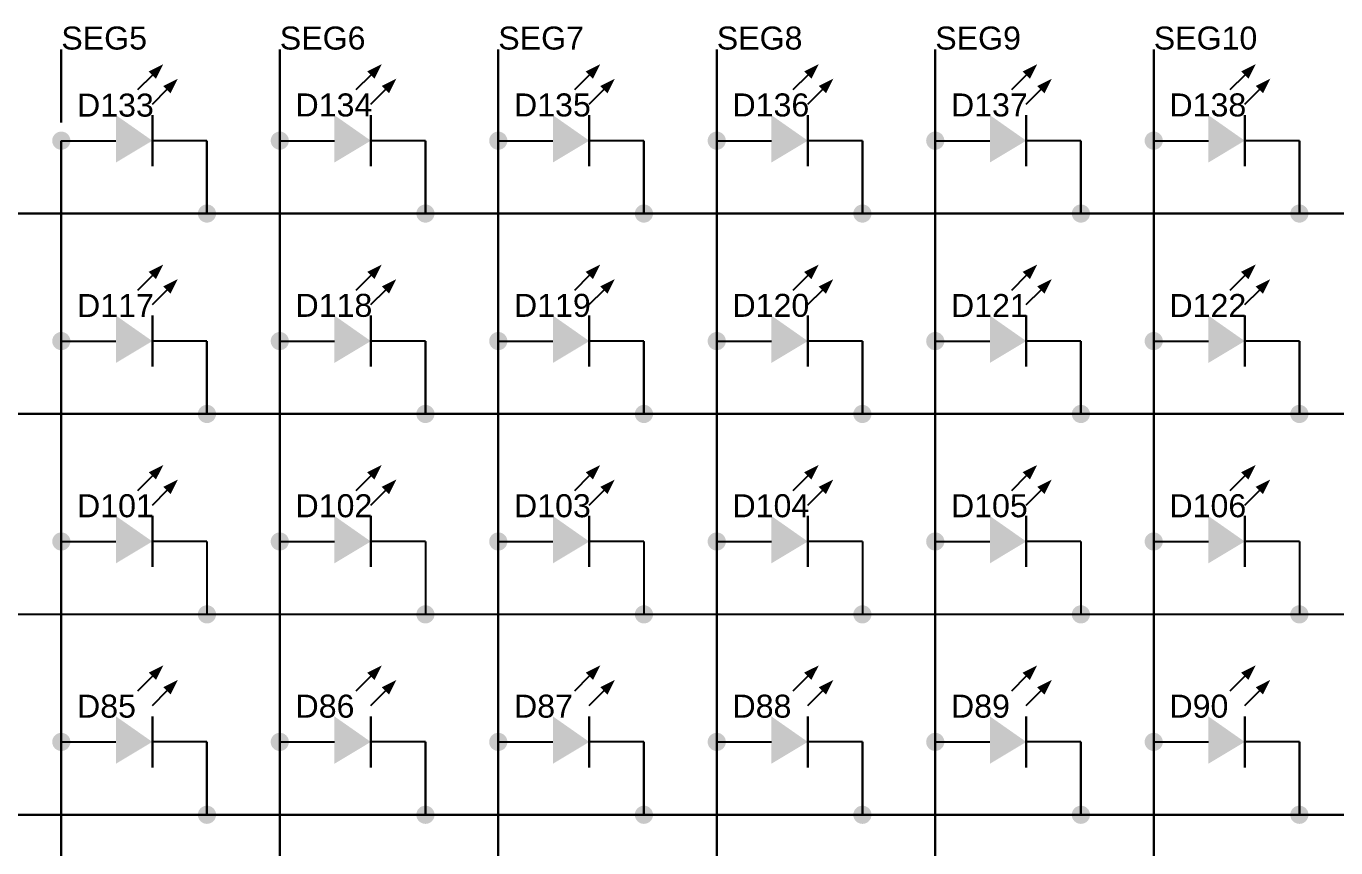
# Model space of a CAD drawing. Header units: millimetres. Extents: x -366 to 289, y -244 to 75.
# Drawn here: x 163.55 to 212.18, y -82.78 to -52.29 of the extents above; entities that cross this region are included whole.
import ezdxf

# ---------------------------------------------------------------- set-up
doc = ezdxf.new("R2010")
doc.units = ezdxf.units.MM
doc.header["$MEASUREMENT"] = 0
doc.layers.add('PDF2_几何图形', color=5, linetype='Continuous')
doc.layers.add('PDF2_实体填充', color=5, linetype='Continuous')
doc.layers.add('PDF2_文字', color=7, linetype='Continuous', true_color=0x000080)
doc.styles.add('PDF Arial', font='arial.ttf')

msp = doc.modelspace()

# ---------------------------------------------------------------- hatches: boundary and pattern name
at = {"layer": 'PDF2_实体填充', "transparency": 33554559}
for points in [[(165.194, -56.539, 0.412503), (164.856, -56.201), (164.856, -56.201, 0.412502), (164.518, -56.539), (164.518, -56.539, 0.412499), (164.856, -56.877), (164.856, -56.877, 0.4125)], [(173.306, -56.539, 0.412501), (172.968, -56.201), (172.968, -56.201, 0.412498), (172.63, -56.539), (172.63, -56.539, 0.412495), (172.968, -56.877), (172.968, -56.877, 0.412499)], [(181.418, -56.539, 0.412504), (181.08, -56.201), (181.08, -56.201, 0.412502), (180.742, -56.539), (180.742, -56.539, 0.412499), (181.08, -56.877), (181.08, -56.877, 0.412502)], [(189.53, -56.539, 0.412501), (189.192, -56.201), (189.192, -56.201, 0.412501), (188.854, -56.539), (188.854, -56.539, 0.412499), (189.192, -56.877), (189.192, -56.877, 0.412499)], [(197.642, -56.539, 0.412501), (197.304, -56.201), (197.304, -56.201, 0.412504), (196.966, -56.539), (196.966, -56.539, 0.412502), (197.304, -56.877), (197.304, -56.877, 0.412499)], [(205.754, -56.539, 0.412504), (205.416, -56.201), (205.416, -56.201, 0.412502), (205.078, -56.539), (205.078, -56.539, 0.412499), (205.416, -56.877), (205.416, -56.877, 0.412502)], [(170.602, -59.243, 0.412501), (170.264, -58.905), (170.264, -58.905, 0.412504), (169.926, -59.243), (169.926, -59.243, 0.412502), (170.264, -59.581), (170.264, -59.581, 0.412499)], [(178.714, -59.243, 0.412504), (178.376, -58.905), (178.376, -58.905, 0.412502), (178.038, -59.243), (178.038, -59.243, 0.412499), (178.376, -59.581), (178.376, -59.581, 0.412502)], [(186.826, -59.243, 0.412501), (186.488, -58.905), (186.488, -58.905, 0.412498), (186.15, -59.243), (186.15, -59.243, 0.412495), (186.488, -59.581), (186.488, -59.581, 0.412499)], [(194.938, -59.243, 0.412504), (194.6, -58.905), (194.6, -58.905, 0.412502), (194.262, -59.243), (194.262, -59.243, 0.412499), (194.6, -59.581), (194.6, -59.581, 0.412502)], [(203.05, -59.243, 0.412501), (202.712, -58.905), (202.712, -58.905, 0.412501), (202.374, -59.243), (202.374, -59.243, 0.412499), (202.712, -59.581), (202.712, -59.581, 0.412499)], [(211.162, -59.243, 0.412501), (210.824, -58.905), (210.824, -58.905, 0.412504), (210.486, -59.243), (210.486, -59.243, 0.412502), (210.824, -59.581), (210.824, -59.581, 0.412499)], [(165.194, -63.975, 0.412503), (164.856, -63.637), (164.856, -63.637, 0.412502), (164.518, -63.975), (164.518, -63.975, 0.412499), (164.856, -64.313), (164.856, -64.313, 0.4125)], [(173.306, -63.975, 0.412501), (172.968, -63.637), (172.968, -63.637, 0.412498), (172.63, -63.975), (172.63, -63.975, 0.412495), (172.968, -64.313), (172.968, -64.313, 0.412499)], [(181.418, -63.975, 0.412504), (181.08, -63.637), (181.08, -63.637, 0.412502), (180.742, -63.975), (180.742, -63.975, 0.412499), (181.08, -64.313), (181.08, -64.313, 0.412502)], [(189.53, -63.975, 0.412501), (189.192, -63.637), (189.192, -63.637, 0.412501), (188.854, -63.975), (188.854, -63.975, 0.412499), (189.192, -64.313), (189.192, -64.313, 0.412499)], [(197.642, -63.975, 0.412501), (197.304, -63.637), (197.304, -63.637, 0.412504), (196.966, -63.975), (196.966, -63.975, 0.412502), (197.304, -64.313), (197.304, -64.313, 0.412499)], [(205.754, -63.975, 0.412504), (205.416, -63.637), (205.416, -63.637, 0.412502), (205.078, -63.975), (205.078, -63.975, 0.412499), (205.416, -64.313), (205.416, -64.313, 0.412502)], [(170.602, -66.679, 0.412501), (170.264, -66.341), (170.264, -66.341, 0.412504), (169.926, -66.679), (169.926, -66.679, 0.412502), (170.264, -67.017), (170.264, -67.017, 0.412499)], [(178.714, -66.679, 0.412504), (178.376, -66.341), (178.376, -66.341, 0.412502), (178.038, -66.679), (178.038, -66.679, 0.412499), (178.376, -67.017), (178.376, -67.017, 0.412502)], [(186.826, -66.679, 0.412501), (186.488, -66.341), (186.488, -66.341, 0.412498), (186.15, -66.679), (186.15, -66.679, 0.412495), (186.488, -67.017), (186.488, -67.017, 0.412499)], [(194.938, -66.679, 0.412504), (194.6, -66.341), (194.6, -66.341, 0.412502), (194.262, -66.679), (194.262, -66.679, 0.412499), (194.6, -67.017), (194.6, -67.017, 0.412502)], [(203.05, -66.679, 0.412501), (202.712, -66.341), (202.712, -66.341, 0.412501), (202.374, -66.679), (202.374, -66.679, 0.412499), (202.712, -67.017), (202.712, -67.017, 0.412499)], [(211.162, -66.679, 0.412501), (210.824, -66.341), (210.824, -66.341, 0.412504), (210.486, -66.679), (210.486, -66.679, 0.412502), (210.824, -67.017), (210.824, -67.017, 0.412499)], [(165.194, -71.411, 0.4125), (164.856, -71.073), (164.856, -71.073, 0.412499), (164.518, -71.411), (164.518, -71.411, 0.412502), (164.856, -71.749), (164.856, -71.749, 0.412503)], [(173.306, -71.411, 0.412499), (172.968, -71.073), (172.968, -71.073, 0.412495), (172.63, -71.411), (172.63, -71.411, 0.412498), (172.968, -71.749), (172.968, -71.749, 0.412502)], [(181.418, -71.411, 0.412501), (181.08, -71.073), (181.08, -71.073, 0.412499), (180.742, -71.411), (180.742, -71.411, 0.412502), (181.08, -71.749), (181.08, -71.749, 0.412504)], [(189.53, -71.411, 0.412499), (189.192, -71.073), (189.192, -71.073, 0.412499), (188.854, -71.411), (188.854, -71.411, 0.412502), (189.192, -71.749), (189.192, -71.749, 0.412502)], [(197.642, -71.411, 0.412499), (197.304, -71.073), (197.304, -71.073, 0.412502), (196.966, -71.411), (196.966, -71.411, 0.412505), (197.304, -71.749), (197.304, -71.749, 0.412502)], [(205.754, -71.411, 0.412501), (205.416, -71.073), (205.416, -71.073, 0.412499), (205.078, -71.411), (205.078, -71.411, 0.412502), (205.416, -71.749), (205.416, -71.749, 0.412504)], [(170.602, -74.115, 0.412501), (170.264, -73.777), (170.264, -73.777, 0.412504), (169.926, -74.115), (169.926, -74.115, 0.412502), (170.264, -74.453), (170.264, -74.453, 0.412499)], [(178.714, -74.115, 0.412504), (178.376, -73.777), (178.376, -73.777, 0.412502), (178.038, -74.115), (178.038, -74.115, 0.412499), (178.376, -74.453), (178.376, -74.453, 0.412502)], [(186.826, -74.115, 0.412501), (186.488, -73.777), (186.488, -73.777, 0.412498), (186.15, -74.115), (186.15, -74.115, 0.412495), (186.488, -74.453), (186.488, -74.453, 0.412499)], [(194.938, -74.115, 0.412504), (194.6, -73.777), (194.6, -73.777, 0.412502), (194.262, -74.115), (194.262, -74.115, 0.412499), (194.6, -74.453), (194.6, -74.453, 0.412502)], [(203.05, -74.115, 0.412501), (202.712, -73.777), (202.712, -73.777, 0.412501), (202.374, -74.115), (202.374, -74.115, 0.412499), (202.712, -74.453), (202.712, -74.453, 0.412499)], [(211.162, -74.115, 0.412501), (210.824, -73.777), (210.824, -73.777, 0.412504), (210.486, -74.115), (210.486, -74.115, 0.412502), (210.824, -74.453), (210.824, -74.453, 0.412499)], [(165.194, -78.847, 0.4125), (164.856, -78.509), (164.856, -78.509, 0.412499), (164.518, -78.847), (164.518, -78.847, 0.412495), (164.856, -79.185), (164.856, -79.185, 0.412497)], [(173.306, -78.847, 0.412499), (172.968, -78.509), (172.968, -78.509, 0.412495), (172.63, -78.847), (172.63, -78.847, 0.412492), (172.968, -79.185), (172.968, -79.185, 0.412495)], [(181.418, -78.847, 0.412501), (181.08, -78.509), (181.08, -78.509, 0.412499), (180.742, -78.847), (180.742, -78.847, 0.412495), (181.08, -79.185), (181.08, -79.185, 0.412498)], [(189.53, -78.847, 0.412499), (189.192, -78.509), (189.192, -78.509, 0.412499), (188.854, -78.847), (188.854, -78.847, 0.412495), (189.192, -79.185), (189.192, -79.185, 0.412495)], [(197.642, -78.847, 0.412499), (197.304, -78.509), (197.304, -78.509, 0.412502), (196.966, -78.847), (196.966, -78.847, 0.412498), (197.304, -79.185), (197.304, -79.185, 0.412495)], [(205.754, -78.847, 0.412501), (205.416, -78.509), (205.416, -78.509, 0.412499), (205.078, -78.847), (205.078, -78.847, 0.412495), (205.416, -79.185), (205.416, -79.185, 0.412498)], [(170.602, -81.551, 0.412499), (170.264, -81.213), (170.264, -81.213, 0.412502), (169.926, -81.551), (169.926, -81.551, 0.412505), (170.264, -81.889), (170.264, -81.889, 0.412502)], [(178.714, -81.551, 0.412501), (178.376, -81.213), (178.376, -81.213, 0.412499), (178.038, -81.551), (178.038, -81.551, 0.412502), (178.376, -81.889), (178.376, -81.889, 0.412504)], [(186.826, -81.551, 0.412499), (186.488, -81.213), (186.488, -81.213, 0.412495), (186.15, -81.551), (186.15, -81.551, 0.412498), (186.488, -81.889), (186.488, -81.889, 0.412502)], [(194.938, -81.551, 0.412501), (194.6, -81.213), (194.6, -81.213, 0.412499), (194.262, -81.551), (194.262, -81.551, 0.412502), (194.6, -81.889), (194.6, -81.889, 0.412504)], [(203.05, -81.551, 0.412499), (202.712, -81.213), (202.712, -81.213, 0.412499), (202.374, -81.551), (202.374, -81.551, 0.412502), (202.712, -81.889), (202.712, -81.889, 0.412502)], [(211.162, -81.551, 0.412499), (210.824, -81.213), (210.824, -81.213, 0.412502), (210.486, -81.551), (210.486, -81.551, 0.412505), (210.824, -81.889), (210.824, -81.889, 0.412502)]]:
    msp.add_hatch(color=2, dxfattribs=at).paths.add_polyline_path(points)

# ---------------------------------------------------------------- linework, layer by layer
at = {"color": 2, "ltscale": 3.630261}
msp.add_line((227.048, -74.115), (210.824, -74.115), dxfattribs=at)
at = {"layer": 'PDF2_几何图形', "color": 2, "lineweight": 25}
for p, q in [((164.856, -55.863), (164.856, -53.159)), ((164.856, -53.159), (164.856, -55.863)), ((172.968, -56.539), (172.968, -53.159)), ((172.968, -53.159), (172.968, -56.539)), ((181.08, -56.539), (181.08, -53.159)), ((181.08, -53.159), (181.08, -56.539)), ((189.192, -56.539), (189.192, -53.159)), ((189.192, -53.159), (189.192, -56.539)), ((197.304, -56.539), (197.304, -53.159)), ((197.304, -53.159), (197.304, -56.539)), ((205.416, -56.539), (205.416, -53.159)), ((205.416, -53.159), (205.416, -56.539)), ((167.695, -54.646), (168.236, -54.105)), ((168.236, -54.105), (167.695, -54.646)), ((175.807, -54.646), (176.348, -54.105)), ((176.348, -54.105), (175.807, -54.646)), ((183.919, -54.646), (184.46, -54.105)), ((184.46, -54.105), (183.919, -54.646)), ((192.031, -54.646), (192.572, -54.105)), ((192.572, -54.105), (192.031, -54.646)), ((200.143, -54.646), (200.684, -54.105)), ((200.684, -54.105), (200.143, -54.646)), ((208.255, -54.646), (208.796, -54.105)), ((208.796, -54.105), (208.255, -54.646)), ((168.236, -55.187), (168.777, -54.646)), ((168.777, -54.646), (168.236, -55.187)), ((176.348, -55.187), (176.889, -54.646)), ((176.889, -54.646), (176.348, -55.187)), ((184.46, -55.187), (185.001, -54.646)), ((185.001, -54.646), (184.46, -55.187)), ((192.572, -55.187), (193.113, -54.646)), ((193.113, -54.646), (192.572, -55.187)), ((200.684, -55.187), (201.225, -54.646)), ((201.225, -54.646), (200.684, -55.187)), ((208.796, -55.187), (209.337, -54.646)), ((209.337, -54.646), (208.796, -55.187)), ((168.236, -57.485), (168.236, -55.592)), ((168.236, -55.592), (168.236, -57.485)), ((176.348, -57.485), (176.348, -55.592)), ((176.348, -55.592), (176.348, -57.485)), ((184.46, -57.485), (184.46, -55.592)), ((184.46, -55.592), (184.46, -57.485)), ((192.572, -57.485), (192.572, -55.592)), ((192.572, -55.592), (192.572, -57.485)), ((200.684, -57.485), (200.684, -55.592)), ((200.684, -55.592), (200.684, -57.485)), ((208.796, -57.485), (208.796, -55.592)), ((208.796, -55.592), (208.796, -57.485)), ((164.856, -56.539), (164.856, -63.975)), ((164.856, -63.975), (164.856, -56.539)), ((164.856, -56.539), (166.884, -56.539)), ((170.264, -56.539), (168.236, -56.539)), ((170.264, -59.243), (170.264, -56.539)), ((170.264, -56.539), (170.264, -59.243)), ((172.968, -56.539), (172.968, -63.975)), ((172.968, -63.975), (172.968, -56.539)), ((172.968, -56.539), (174.996, -56.539)), ((178.376, -56.539), (176.348, -56.539)), ((178.376, -59.243), (178.376, -56.539)), ((178.376, -56.539), (178.376, -59.243)), ((181.08, -63.975), (181.08, -56.539)), ((181.08, -56.539), (181.08, -63.975)), ((181.08, -56.539), (183.108, -56.539)), ((186.488, -56.539), (184.46, -56.539)), ((186.488, -59.243), (186.488, -56.539)), ((186.488, -56.539), (186.488, -59.243)), ((189.192, -63.975), (189.192, -56.539)), ((189.192, -56.539), (189.192, -63.975)), ((189.192, -56.539), (191.22, -56.539)), ((194.6, -56.539), (192.572, -56.539)), ((194.6, -59.243), (194.6, -56.539)), ((194.6, -56.539), (194.6, -59.243)), ((197.304, -63.975), (197.304, -56.539)), ((197.304, -56.539), (197.304, -63.975)), ((197.304, -56.539), (199.332, -56.539)), ((202.712, -56.539), (200.684, -56.539)), ((202.712, -59.243), (202.712, -56.539)), ((202.712, -56.539), (202.712, -59.243)), ((205.416, -63.975), (205.416, -56.539)), ((205.416, -56.539), (205.416, -63.975)), ((205.416, -56.539), (207.444, -56.539)), ((210.824, -56.539), (208.796, -56.539)), ((210.824, -59.243), (210.824, -56.539)), ((210.824, -56.539), (210.824, -59.243)), ((170.264, -59.243), (162.152, -59.243)), ((162.152, -59.243), (170.264, -59.243)), ((178.376, -59.243), (170.264, -59.243)), ((170.264, -59.243), (178.376, -59.243)), ((186.488, -59.243), (178.376, -59.243)), ((178.376, -59.243), (186.488, -59.243)), ((194.6, -59.243), (186.488, -59.243)), ((186.488, -59.243), (194.6, -59.243)), ((202.712, -59.243), (194.6, -59.243)), ((194.6, -59.243), (202.712, -59.243)), ((210.824, -59.243), (202.712, -59.243)), ((202.712, -59.243), (210.824, -59.243)), ((218.936, -59.243), (210.824, -59.243)), ((210.824, -59.243), (218.936, -59.243)), ((164.856, -63.299), (164.856, -60.595)), ((164.856, -60.595), (164.856, -63.299)), ((172.968, -63.975), (172.968, -60.595)), ((172.968, -60.595), (172.968, -63.975)), ((181.08, -63.975), (181.08, -60.595)), ((181.08, -60.595), (181.08, -63.975)), ((189.192, -63.975), (189.192, -60.595)), ((189.192, -60.595), (189.192, -63.975)), ((197.304, -63.975), (197.304, -60.595)), ((197.304, -60.595), (197.304, -63.975)), ((205.416, -63.975), (205.416, -60.595)), ((205.416, -60.595), (205.416, -63.975)), ((167.695, -62.082), (168.236, -61.541)), ((168.236, -61.541), (167.695, -62.082)), ((175.807, -62.082), (176.348, -61.541)), ((176.348, -61.541), (175.807, -62.082)), ((183.919, -62.082), (184.46, -61.541)), ((184.46, -61.541), (183.919, -62.082)), ((192.031, -62.082), (192.572, -61.541)), ((192.572, -61.541), (192.031, -62.082)), ((200.143, -62.082), (200.684, -61.541)), ((200.684, -61.541), (200.143, -62.082)), ((208.255, -62.082), (208.796, -61.541)), ((208.796, -61.541), (208.255, -62.082)), ((168.236, -62.623), (168.777, -62.082)), ((168.777, -62.082), (168.236, -62.623)), ((176.348, -62.623), (176.889, -62.082)), ((176.889, -62.082), (176.348, -62.623)), ((184.46, -62.623), (185.001, -62.082)), ((185.001, -62.082), (184.46, -62.623)), ((192.572, -62.623), (193.113, -62.082)), ((193.113, -62.082), (192.572, -62.623)), ((200.684, -62.623), (201.225, -62.082)), ((201.225, -62.082), (200.684, -62.623)), ((208.796, -62.623), (209.337, -62.082)), ((209.337, -62.082), (208.796, -62.623)), ((168.236, -64.921), (168.236, -63.028)), ((168.236, -63.028), (168.236, -64.921)), ((176.348, -64.921), (176.348, -63.028)), ((176.348, -63.028), (176.348, -64.921)), ((184.46, -64.921), (184.46, -63.028)), ((184.46, -63.028), (184.46, -64.921)), ((192.572, -64.921), (192.572, -63.028)), ((192.572, -63.028), (192.572, -64.921)), ((200.684, -64.921), (200.684, -63.028)), ((200.684, -63.028), (200.684, -64.921)), ((208.796, -64.921), (208.796, -63.028)), ((208.796, -63.028), (208.796, -64.921)), ((164.856, -63.975), (164.856, -71.411)), ((164.856, -71.411), (164.856, -63.975)), ((164.856, -63.975), (166.884, -63.975)), ((170.264, -63.975), (168.236, -63.975)), ((170.264, -66.679), (170.264, -63.975)), ((170.264, -63.975), (170.264, -66.679)), ((172.968, -63.975), (172.968, -71.411)), ((172.968, -71.411), (172.968, -63.975)), ((172.968, -63.975), (174.996, -63.975)), ((178.376, -63.975), (176.348, -63.975)), ((178.376, -66.679), (178.376, -63.975)), ((178.376, -63.975), (178.376, -66.679)), ((181.08, -71.411), (181.08, -63.975)), ((181.08, -63.975), (181.08, -71.411)), ((181.08, -63.975), (183.108, -63.975)), ((186.488, -63.975), (184.46, -63.975)), ((186.488, -66.679), (186.488, -63.975)), ((186.488, -63.975), (186.488, -66.679)), ((189.192, -71.411), (189.192, -63.975)), ((189.192, -63.975), (189.192, -71.411)), ((189.192, -63.975), (191.22, -63.975)), ((194.6, -63.975), (192.572, -63.975)), ((194.6, -66.679), (194.6, -63.975)), ((194.6, -63.975), (194.6, -66.679)), ((197.304, -71.411), (197.304, -63.975)), ((197.304, -63.975), (197.304, -71.411)), ((197.304, -63.975), (199.332, -63.975)), ((202.712, -63.975), (200.684, -63.975)), ((202.712, -66.679), (202.712, -63.975)), ((202.712, -63.975), (202.712, -66.679)), ((205.416, -71.411), (205.416, -63.975)), ((205.416, -63.975), (205.416, -71.411)), ((205.416, -63.975), (207.444, -63.975)), ((210.824, -63.975), (208.796, -63.975)), ((210.824, -66.679), (210.824, -63.975)), ((210.824, -63.975), (210.824, -66.679)), ((170.264, -66.679), (162.152, -66.679)), ((162.152, -66.679), (170.264, -66.679)), ((178.376, -66.679), (170.264, -66.679)), ((170.264, -66.679), (178.376, -66.679)), ((186.488, -66.679), (178.376, -66.679)), ((178.376, -66.679), (186.488, -66.679)), ((194.6, -66.679), (186.488, -66.679)), ((186.488, -66.679), (194.6, -66.679)), ((202.712, -66.679), (194.6, -66.679)), ((194.6, -66.679), (202.712, -66.679)), ((210.824, -66.679), (202.712, -66.679)), ((202.712, -66.679), (210.824, -66.679)), ((218.936, -66.679), (210.824, -66.679)), ((210.824, -66.679), (218.936, -66.679)), ((167.695, -69.518), (168.236, -68.977)), ((168.236, -68.977), (167.695, -69.518)), ((175.807, -69.518), (176.348, -68.977)), ((176.348, -68.977), (175.807, -69.518)), ((183.919, -69.518), (184.46, -68.977)), ((184.46, -68.977), (183.919, -69.518)), ((192.031, -69.518), (192.572, -68.977)), ((192.572, -68.977), (192.031, -69.518)), ((200.143, -69.518), (200.684, -68.977)), ((200.684, -68.977), (200.143, -69.518)), ((208.255, -69.518), (208.796, -68.977)), ((208.796, -68.977), (208.255, -69.518)), ((168.236, -70.059), (168.777, -69.518)), ((168.777, -69.518), (168.236, -70.059)), ((176.348, -70.059), (176.889, -69.518)), ((176.889, -69.518), (176.348, -70.059)), ((184.46, -70.059), (185.001, -69.518)), ((185.001, -69.518), (184.46, -70.059)), ((192.572, -70.059), (193.113, -69.518)), ((193.113, -69.518), (192.572, -70.059)), ((200.684, -70.059), (201.225, -69.518)), ((201.225, -69.518), (200.684, -70.059)), ((208.796, -70.059), (209.337, -69.518)), ((209.337, -69.518), (208.796, -70.059)), ((168.236, -72.357), (168.236, -70.464)), ((168.236, -70.464), (168.236, -72.357)), ((176.348, -72.357), (176.348, -70.464)), ((176.348, -70.464), (176.348, -72.357)), ((184.46, -72.357), (184.46, -70.464)), ((184.46, -70.464), (184.46, -72.357)), ((192.572, -72.357), (192.572, -70.464)), ((192.572, -70.464), (192.572, -72.357)), ((200.684, -72.357), (200.684, -70.464)), ((200.684, -70.464), (200.684, -72.357)), ((208.796, -72.357), (208.796, -70.464)), ((208.796, -70.464), (208.796, -72.357)), ((164.856, -71.411), (164.856, -78.847)), ((164.856, -78.847), (164.856, -71.411)), ((164.856, -71.411), (166.884, -71.411)), ((170.264, -71.411), (168.236, -71.411)), ((170.264, -71.411), (170.264, -74.115)), ((170.264, -71.411), (170.264, -74.115)), ((172.968, -71.411), (172.968, -78.847)), ((172.968, -78.847), (172.968, -71.411)), ((172.968, -71.411), (174.996, -71.411)), ((178.376, -71.411), (176.348, -71.411)), ((178.376, -71.411), (178.376, -74.115)), ((178.376, -71.411), (178.376, -74.115)), ((181.08, -78.847), (181.08, -71.411)), ((181.08, -71.411), (181.08, -78.847)), ((181.08, -71.411), (183.108, -71.411)), ((186.488, -71.411), (184.46, -71.411)), ((186.488, -71.411), (186.488, -74.115)), ((186.488, -71.411), (186.488, -74.115)), ((189.192, -78.847), (189.192, -71.411)), ((189.192, -71.411), (189.192, -78.847)), ((189.192, -71.411), (191.22, -71.411)), ((194.6, -71.411), (192.572, -71.411)), ((194.6, -71.411), (194.6, -74.115)), ((194.6, -71.411), (194.6, -74.115)), ((197.304, -78.847), (197.304, -71.411)), ((197.304, -71.411), (197.304, -78.847)), ((197.304, -71.411), (199.332, -71.411)), ((202.712, -71.411), (200.684, -71.411)), ((202.712, -71.411), (202.712, -74.115)), ((202.712, -71.411), (202.712, -74.115)), ((205.416, -78.847), (205.416, -71.411)), ((205.416, -71.411), (205.416, -78.847)), ((205.416, -71.411), (207.444, -71.411)), ((210.824, -71.411), (208.796, -71.411)), ((210.824, -71.411), (210.824, -74.115)), ((210.824, -71.411), (210.824, -74.115)), ((170.264, -74.115), (162.152, -74.115)), ((170.264, -74.115), (162.152, -74.115)), ((178.376, -74.115), (170.264, -74.115)), ((178.376, -74.115), (170.264, -74.115)), ((186.488, -74.115), (178.376, -74.115)), ((186.488, -74.115), (178.376, -74.115)), ((194.6, -74.115), (186.488, -74.115)), ((194.6, -74.115), (186.488, -74.115)), ((202.712, -74.115), (194.6, -74.115)), ((202.712, -74.115), (194.6, -74.115)), ((210.824, -74.115), (202.712, -74.115)), ((210.824, -74.115), (202.712, -74.115)), ((167.695, -76.954), (168.236, -76.413)), ((168.236, -76.413), (167.695, -76.954)), ((175.807, -76.954), (176.348, -76.413)), ((176.348, -76.413), (175.807, -76.954)), ((183.919, -76.954), (184.46, -76.413)), ((184.46, -76.413), (183.919, -76.954)), ((192.031, -76.954), (192.572, -76.413)), ((192.572, -76.413), (192.031, -76.954)), ((200.143, -76.954), (200.684, -76.413)), ((200.684, -76.413), (200.143, -76.954)), ((208.255, -76.954), (208.796, -76.413)), ((208.796, -76.413), (208.255, -76.954)), ((168.236, -77.495), (168.777, -76.954)), ((168.777, -76.954), (168.236, -77.495)), ((176.348, -77.495), (176.889, -76.954)), ((176.889, -76.954), (176.348, -77.495)), ((184.46, -77.495), (185.001, -76.954)), ((185.001, -76.954), (184.46, -77.495)), ((192.572, -77.495), (193.113, -76.954)), ((193.113, -76.954), (192.572, -77.495)), ((200.684, -77.495), (201.225, -76.954)), ((201.225, -76.954), (200.684, -77.495)), ((208.796, -77.495), (209.337, -76.954)), ((209.337, -76.954), (208.796, -77.495)), ((168.236, -79.793), (168.236, -77.9)), ((168.236, -77.9), (168.236, -79.793)), ((176.348, -79.793), (176.348, -77.9)), ((176.348, -77.9), (176.348, -79.793)), ((184.46, -79.793), (184.46, -77.9)), ((184.46, -77.9), (184.46, -79.793)), ((192.572, -79.793), (192.572, -77.9)), ((192.572, -77.9), (192.572, -79.793)), ((200.684, -79.793), (200.684, -77.9)), ((200.684, -77.9), (200.684, -79.793)), ((208.796, -79.793), (208.796, -77.9)), ((208.796, -77.9), (208.796, -79.793)), ((164.856, -78.847), (164.856, -86.283)), ((164.856, -86.283), (164.856, -78.847)), ((164.856, -78.847), (166.884, -78.847)), ((170.264, -78.847), (168.236, -78.847)), ((170.264, -78.847), (170.264, -81.551)), ((170.264, -81.551), (170.264, -78.847)), ((172.968, -78.847), (172.968, -86.283)), ((172.968, -86.283), (172.968, -78.847)), ((172.968, -78.847), (174.996, -78.847)), ((178.376, -78.847), (176.348, -78.847)), ((178.376, -78.847), (178.376, -81.551)), ((178.376, -81.551), (178.376, -78.847)), ((181.08, -86.283), (181.08, -78.847)), ((181.08, -78.847), (181.08, -86.283)), ((181.08, -78.847), (183.108, -78.847)), ((186.488, -78.847), (184.46, -78.847)), ((186.488, -78.847), (186.488, -81.551)), ((186.488, -81.551), (186.488, -78.847)), ((189.192, -86.283), (189.192, -78.847)), ((189.192, -78.847), (189.192, -86.283)), ((189.192, -78.847), (191.22, -78.847)), ((194.6, -78.847), (192.572, -78.847)), ((194.6, -78.847), (194.6, -81.551)), ((194.6, -81.551), (194.6, -78.847)), ((197.304, -86.283), (197.304, -78.847)), ((197.304, -78.847), (197.304, -86.283)), ((197.304, -78.847), (199.332, -78.847)), ((202.712, -78.847), (200.684, -78.847)), ((202.712, -78.847), (202.712, -81.551)), ((202.712, -81.551), (202.712, -78.847)), ((205.416, -86.283), (205.416, -78.847)), ((205.416, -78.847), (205.416, -86.283)), ((205.416, -78.847), (207.444, -78.847)), ((210.824, -78.847), (208.796, -78.847)), ((210.824, -78.847), (210.824, -81.551)), ((210.824, -81.551), (210.824, -78.847)), ((170.264, -81.551), (162.152, -81.551)), ((162.152, -81.551), (170.264, -81.551)), ((178.376, -81.551), (170.264, -81.551)), ((170.264, -81.551), (178.376, -81.551)), ((186.488, -81.551), (178.376, -81.551)), ((178.376, -81.551), (186.488, -81.551)), ((194.6, -81.551), (186.488, -81.551)), ((186.488, -81.551), (194.6, -81.551)), ((202.712, -81.551), (194.6, -81.551)), ((194.6, -81.551), (202.712, -81.551)), ((210.824, -81.551), (202.712, -81.551)), ((202.712, -81.551), (210.824, -81.551)), ((218.936, -81.551), (210.824, -81.551)), ((210.824, -81.551), (218.936, -81.551))]:
    msp.add_line(p, q, dxfattribs=at)
at = {"layer": 'PDF2_实体填充', "color": 2, "lineweight": 25, "transparency": 33554559}
for points in [[(168.642, -53.7), (168.101, -53.97), (168.371, -54.24)], [(168.642, -53.7), (168.101, -53.97), (168.371, -54.24)], [(176.754, -53.7), (176.213, -53.97), (176.483, -54.24)], [(176.754, -53.7), (176.213, -53.97), (176.483, -54.24)], [(184.866, -53.7), (184.325, -53.97), (184.595, -54.24)], [(184.866, -53.7), (184.325, -53.97), (184.595, -54.24)], [(192.978, -53.7), (192.437, -53.97), (192.707, -54.24)], [(192.978, -53.7), (192.437, -53.97), (192.707, -54.24)], [(201.09, -53.7), (200.549, -53.97), (200.819, -54.24)], [(201.09, -53.7), (200.549, -53.97), (200.819, -54.24)], [(209.202, -53.7), (208.661, -53.97), (208.931, -54.24)], [(209.202, -53.7), (208.661, -53.97), (208.931, -54.24)], [(169.183, -54.24), (168.642, -54.511), (168.912, -54.781)], [(177.295, -54.24), (176.754, -54.511), (177.024, -54.781)], [(185.407, -54.24), (184.866, -54.511), (185.136, -54.781)], [(193.519, -54.24), (192.978, -54.511), (193.248, -54.781)], [(201.631, -54.24), (201.09, -54.511), (201.36, -54.781)], [(209.743, -54.24), (209.202, -54.511), (209.472, -54.781)], [(166.884, -57.35), (168.236, -56.539), (166.884, -55.592)], [(174.996, -57.35), (176.348, -56.539), (174.996, -55.592)], [(183.108, -57.35), (184.46, -56.539), (183.108, -55.592)], [(191.22, -57.35), (192.572, -56.539), (191.22, -55.592)], [(199.332, -57.35), (200.684, -56.539), (199.332, -55.592)], [(207.444, -57.35), (208.796, -56.539), (207.444, -55.592)], [(168.642, -61.136), (168.101, -61.406), (168.371, -61.676)], [(168.642, -61.136), (168.101, -61.406), (168.371, -61.676)], [(176.754, -61.136), (176.213, -61.406), (176.483, -61.676)], [(176.754, -61.136), (176.213, -61.406), (176.483, -61.676)], [(184.866, -61.136), (184.325, -61.406), (184.595, -61.676)], [(184.866, -61.136), (184.325, -61.406), (184.595, -61.676)], [(192.978, -61.136), (192.437, -61.406), (192.707, -61.676)], [(192.978, -61.136), (192.437, -61.406), (192.707, -61.676)], [(201.09, -61.136), (200.549, -61.406), (200.819, -61.676)], [(201.09, -61.136), (200.549, -61.406), (200.819, -61.676)], [(209.202, -61.136), (208.661, -61.406), (208.931, -61.676)], [(209.202, -61.136), (208.661, -61.406), (208.931, -61.676)], [(169.183, -61.676), (168.642, -61.947), (168.912, -62.217)], [(177.295, -61.676), (176.754, -61.947), (177.024, -62.217)], [(185.407, -61.676), (184.866, -61.947), (185.136, -62.217)], [(193.519, -61.676), (192.978, -61.947), (193.248, -62.217)], [(201.631, -61.676), (201.09, -61.947), (201.36, -62.217)], [(209.743, -61.676), (209.202, -61.947), (209.472, -62.217)], [(166.884, -64.786), (168.236, -63.975), (166.884, -63.028)], [(174.996, -64.786), (176.348, -63.975), (174.996, -63.028)], [(183.108, -64.786), (184.46, -63.975), (183.108, -63.028)], [(191.22, -64.786), (192.572, -63.975), (191.22, -63.028)], [(199.332, -64.786), (200.684, -63.975), (199.332, -63.028)], [(207.444, -64.786), (208.796, -63.975), (207.444, -63.028)], [(168.642, -68.572), (168.101, -68.842), (168.371, -69.112)], [(176.754, -68.572), (176.213, -68.842), (176.483, -69.112)], [(184.866, -68.572), (184.325, -68.842), (184.595, -69.112)], [(192.978, -68.572), (192.437, -68.842), (192.707, -69.112)], [(201.09, -68.572), (200.549, -68.842), (200.819, -69.112)], [(209.202, -68.572), (208.661, -68.842), (208.931, -69.112)], [(169.183, -69.112), (168.642, -69.383), (168.912, -69.653)], [(177.295, -69.112), (176.754, -69.383), (177.024, -69.653)], [(185.407, -69.112), (184.866, -69.383), (185.136, -69.653)], [(193.519, -69.112), (192.978, -69.383), (193.248, -69.653)], [(201.631, -69.112), (201.09, -69.383), (201.36, -69.653)], [(209.743, -69.112), (209.202, -69.383), (209.472, -69.653)], [(166.884, -72.222), (168.236, -71.411), (166.884, -70.464)], [(174.996, -72.222), (176.348, -71.411), (174.996, -70.464)], [(183.108, -72.222), (184.46, -71.411), (183.108, -70.464)], [(191.22, -72.222), (192.572, -71.411), (191.22, -70.464)], [(199.332, -72.222), (200.684, -71.411), (199.332, -70.464)], [(207.444, -72.222), (208.796, -71.411), (207.444, -70.464)], [(168.642, -76.008), (168.101, -76.278), (168.371, -76.548)], [(176.754, -76.008), (176.213, -76.278), (176.483, -76.548)], [(184.866, -76.008), (184.325, -76.278), (184.595, -76.548)], [(192.978, -76.008), (192.437, -76.278), (192.707, -76.548)], [(201.09, -76.008), (200.549, -76.278), (200.819, -76.548)], [(209.202, -76.008), (208.661, -76.278), (208.931, -76.548)], [(169.183, -76.548), (168.642, -76.819), (168.912, -77.089)], [(177.295, -76.548), (176.754, -76.819), (177.024, -77.089)], [(185.407, -76.548), (184.866, -76.819), (185.136, -77.089)], [(193.519, -76.548), (192.978, -76.819), (193.248, -77.089)], [(201.631, -76.548), (201.09, -76.819), (201.36, -77.089)], [(209.743, -76.548), (209.202, -76.819), (209.472, -77.089)], [(166.884, -79.658), (168.236, -78.847), (166.884, -77.9)], [(174.996, -79.658), (176.348, -78.847), (174.996, -77.9)], [(183.108, -79.658), (184.46, -78.847), (183.108, -77.9)], [(191.22, -79.658), (192.572, -78.847), (191.22, -77.9)], [(199.332, -79.658), (200.684, -78.847), (199.332, -77.9)], [(207.444, -79.658), (208.796, -78.847), (207.444, -77.9)]]:
    msp.add_solid(points, dxfattribs=at)

# ---------------------------------------------------------------- texts
at = {"layer": 'PDF2_文字', "color": 2, "style": 'PDF Arial'}
for s, p in [('SEG5', (164.856, -53.159)), ('SEG6', (172.968, -53.159)), ('SEG7', (181.08, -53.159)), ('SEG8', (189.192, -53.159)), ('SEG9', (197.304, -53.159)), ('SEG10', (205.416, -53.159)), ('D133', (165.44, -55.647)), ('D134', (173.552, -55.64)), ('D135', (181.664, -55.64)), ('D136', (189.776, -55.64)), ('D137', (197.888, -55.64)), ('D138', (206, -55.64)), ('D117', (165.44, -63.083)), ('D118', (173.552, -63.076)), ('D119', (181.664, -63.076)), ('D120', (189.776, -63.076)), ('D121', (197.888, -63.083)), ('D122', (206, -63.083)), ('D101', (165.44, -70.512)), ('D102', (173.552, -70.512)), ('D103', (181.664, -70.511)), ('D104', (189.776, -70.512)), ('D105', (197.888, -70.512)), ('D106', (206, -70.512)), ('D85', (165.44, -77.948)), ('D86', (173.552, -77.948)), ('D87', (181.664, -77.948)), ('D88', (189.776, -77.948)), ('D89', (197.888, -77.948)), ('D90', (206, -77.948))]:
    msp.add_text(s, height=0.8539, dxfattribs=at).set_placement(p)

doc.saveas('drawing.dxf')
